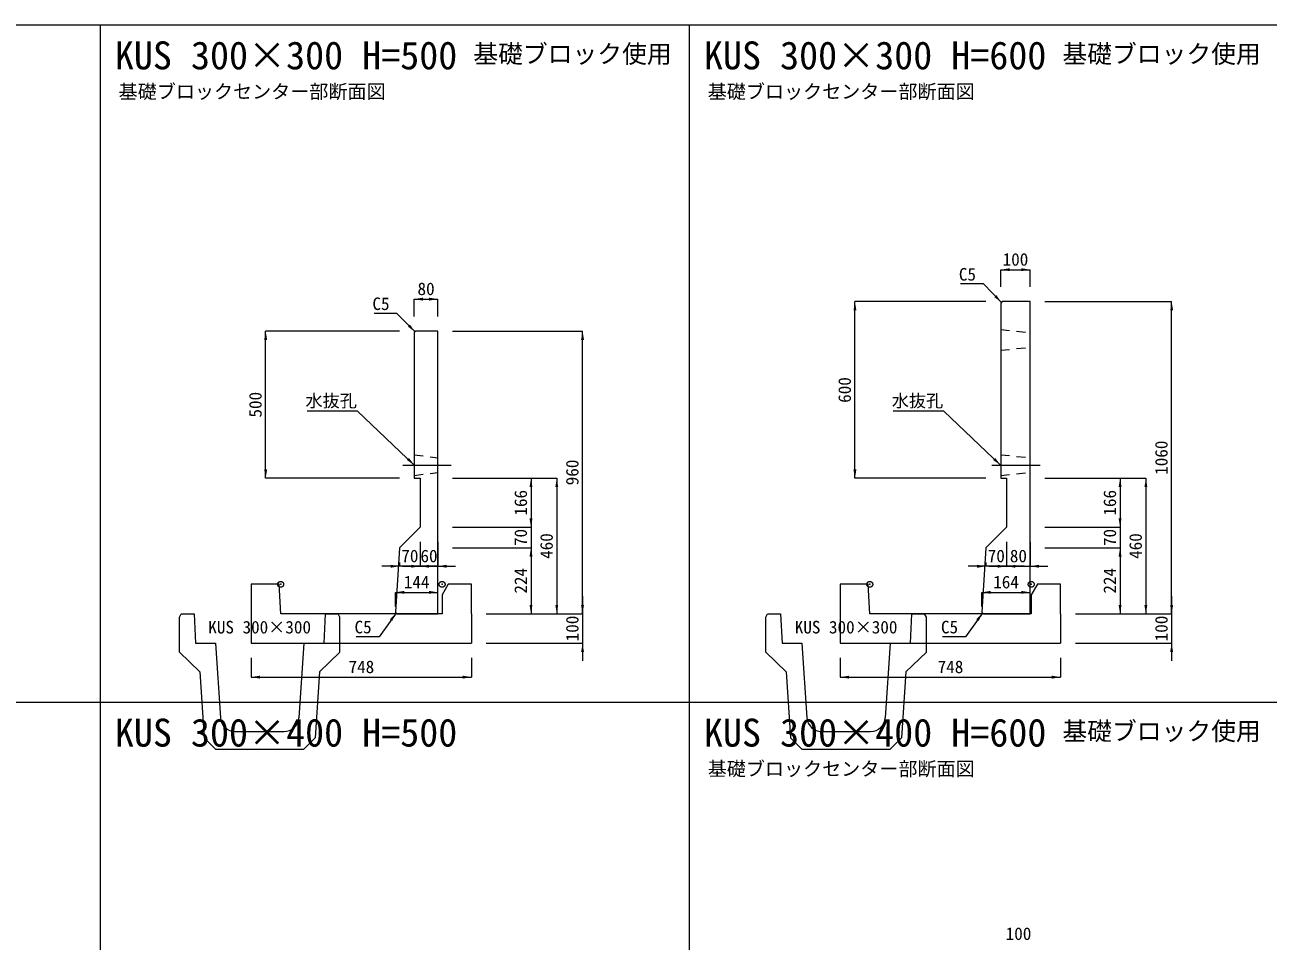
# Model space of a CAD drawing. Units: millimetres at full size, sheet at 1:40. Extents: x 86 to 35886, y -15691 to 10257.
# Drawn here: x 5031 to 9252, y -5002 to -1891 of the extents above; entities that cross this region are included whole.
import ezdxf
from ezdxf.enums import TextEntityAlignment as Align

# ---------------------------------------------------------------- set-up
doc = ezdxf.new("R2010")
doc.units = ezdxf.units.MM
doc.header["$LTSCALE"] = 40
doc.header["$PDMODE"] = 32
doc.header["$PDSIZE"] = 20
doc.linetypes.add('USER1', pattern=[28.575, 19.05, -3.175, 3.175, -3.175])
doc.linetypes.add('USER2', pattern=[1.35, 0.75, -0.6])
for name, color, linetype, lineweight in [('0_2', 7, 'USER1', 5), ('パネックスKUS', 2, 'Continuous', 20), ('図枠', 5, 'Continuous', 13), ('基礎ブロック', 2, 'Continuous', 13), ('寸法線', 7, 'Continuous', 13), ('引出線', 4, 'Continuous', 13), ('本体', 2, 'Continuous', 13), ('補助線', 8, 'USER1', 13)]:
    doc.layers.add(name, color=color, linetype=linetype, lineweight=lineweight)
doc.layers.add('文字', color=7, linetype='Continuous')
doc.styles.add('ＭＳ ゴシック', font='')
doc.styles.get('ＭＳ ゴシック').set_extended_font_data('MS Gothic')

# ---------------------------------------------------------------- blocks, each defined once
blk = doc.blocks.new('filled_arrow')
at = {"color": 0, "linetype": 'Continuous', "lineweight": -2}
blk.add_solid([(7.5, 1.25), (0, 0), (7.5, -1.25)], dxfattribs=at)

msp = doc.modelspace()

# ---------------------------------------------------------------- linework, layer by layer
at = {"layer": 'パネックスKUS'}
for p, q in [((8348.8, -2830.56), (8343.8, -2835.56)), ((8343.8, -2835.56), (8343.8, -3430.56)), ((8443.8, -2830.56), (8348.8, -2830.56)), ((8443.8, -3890.56), (8443.8, -2830.56)), ((6357.83, -2930.56), (6352.83, -2935.56)), ((6352.83, -2935.56), (6352.83, -3430.56)), ((6432.83, -2930.56), (6357.83, -2930.56)), ((6432.83, -3890.56), (6432.83, -2930.56)), ((6352.83, -3430.56), (6372.83, -3430.56)), ((6372.83, -3430.56), (6372.83, -3596.56)), ((8343.8, -3430.56), (8363.8, -3430.56)), ((8363.8, -3430.56), (8363.8, -3596.56)), ((6372.83, -3596.56), (6302.83, -3666.56)), ((8363.8, -3596.56), (8293.8, -3666.56)), ((6302.83, -3666.56), (6289.14, -3885.57)), ((8293.8, -3666.56), (8280.11, -3885.57)), ((6293.83, -3890.56), (6289.14, -3885.57)), ((6293.83, -3890.56), (6432.83, -3890.56)), ((8284.8, -3890.56), (8280.11, -3885.57)), ((8284.8, -3890.56), (8443.8, -3890.56))]:
    msp.add_line(p, q, dxfattribs=at)
at = {"layer": 'パネックスKUS', "linetype": 'USER2', "lineweight": 9}
for p, q in [((8343.8, -2925.56), (8443.8, -2935.56)), ((8343.8, -2995.56), (8443.8, -2985.56)), ((6352.83, -3350.56), (6432.83, -3360.56)), ((8343.8, -3350.56), (8443.8, -3360.56)), ((6352.83, -3420.56), (6432.83, -3410.56)), ((8343.8, -3420.56), (8443.8, -3410.56))]:
    msp.add_line(p, q, dxfattribs=at)
at = {"layer": '図枠'}
for p, q in [((86.23, -1890.56), (17286.23, -1890.56)), ((5286.23, -1890.56), (5286.23, -15590.56)), ((7286.23, -1890.56), (7286.23, -15590.56)), ((86.23, -4190.56), (17286.23, -4190.56))]:
    msp.add_line(p, q, dxfattribs=at)
at = {"layer": '基礎ブロック'}
for p, q in [((5894.23, -3790.56), (5799.23, -3790.56)), ((5799.23, -3790.56), (5799.23, -3890.56)), ((5899.23, -3890.56), (5894.23, -3790.56)), ((6468.23, -3790.56), (6447.23, -3826.56)), ((6547.23, -3790.56), (6468.23, -3790.56)), ((6547.23, -3890.56), (6547.23, -3790.56)), ((7894.23, -3790.56), (7799.23, -3790.56)), ((7799.23, -3790.56), (7799.23, -3890.56)), ((7899.23, -3890.56), (7894.23, -3790.56)), ((8468.23, -3790.56), (8447.23, -3826.56)), ((8547.23, -3790.56), (8468.23, -3790.56)), ((8547.23, -3890.56), (8547.23, -3790.56)), ((6447.23, -3826.56), (6447.23, -3890.56)), ((8447.23, -3826.56), (8447.23, -3890.56)), ((5799.23, -3890.56), (5799.23, -3990.56)), ((6447.23, -3890.56), (5899.23, -3890.56)), ((6547.23, -3890.56), (6547.23, -3990.56)), ((7799.23, -3890.56), (7799.23, -3990.56)), ((8447.23, -3890.56), (7899.23, -3890.56)), ((8547.23, -3890.56), (8547.23, -3990.56)), ((5799.23, -3990.56), (6547.23, -3990.56)), ((7799.23, -3990.56), (8547.23, -3990.56))]:
    msp.add_line(p, q, dxfattribs=at)
at = {"layer": '寸法線'}
for p, q in [((8343.8, -2722.01), (8443.8, -2722.01)), ((8343.8, -2780.56), (8343.8, -2722.01)), ((8443.8, -2780.56), (8443.8, -2722.01)), ((6352.83, -2822.01), (6432.83, -2822.01)), ((6352.83, -2880.56), (6352.83, -2822.01)), ((6432.83, -2880.56), (6432.83, -2822.01)), ((7848.8, -3430.56), (7848.8, -2830.56)), ((8293.8, -2830.56), (7848.8, -2830.56)), ((8493.8, -2830.56), (8924.07, -2830.56)), ((8924.07, -3890.56), (8924.07, -2830.56)), ((5848.23, -3430.56), (5848.23, -2930.56)), ((6302.83, -2930.56), (5848.23, -2930.56)), ((6482.83, -2930.56), (6924.07, -2930.56)), ((6924.07, -3890.56), (6924.07, -2930.56)), ((6302.83, -3430.56), (5848.23, -3430.56)), ((6482.83, -3430.56), (6836.57, -3430.56)), ((6482.83, -3430.56), (6749.07, -3430.56)), ((6749.07, -3430.56), (6749.07, -3596.56)), ((6836.57, -3430.56), (6836.57, -3890.56)), ((8293.8, -3430.56), (7848.8, -3430.56)), ((8493.8, -3430.56), (8836.57, -3430.56)), ((8493.8, -3430.56), (8749.07, -3430.56)), ((8749.07, -3430.56), (8749.07, -3596.56)), ((8836.57, -3430.56), (8836.57, -3890.56)), ((6749.07, -3536.56), (6749.07, -3726.56)), ((8749.07, -3536.56), (8749.07, -3726.56)), ((6482.83, -3596.56), (6749.07, -3596.56)), ((6482.83, -3596.56), (6749.07, -3596.56)), ((8493.8, -3596.56), (8749.07, -3596.56)), ((8493.8, -3596.56), (8749.07, -3596.56)), ((6372.83, -3646.56), (6372.83, -3729.18)), ((6372.83, -3646.56), (6372.83, -3729.18)), ((6432.83, -3646.56), (6432.83, -3729.18)), ((6482.83, -3666.56), (6749.07, -3666.56)), ((6482.83, -3666.56), (6749.07, -3666.56)), ((6749.07, -3666.56), (6749.07, -3890.56)), ((8363.8, -3646.56), (8363.8, -3729.18)), ((8363.8, -3646.56), (8363.8, -3729.18)), ((8443.8, -3646.56), (8443.8, -3729.18)), ((8493.8, -3666.56), (8749.07, -3666.56)), ((8493.8, -3666.56), (8749.07, -3666.56)), ((8749.07, -3666.56), (8749.07, -3890.56)), ((6432.83, -3729.18), (6242.83, -3729.18)), ((6302.83, -3716.56), (6302.83, -3729.18)), ((6312.83, -3729.18), (6492.83, -3729.18)), ((8423.8, -3729.18), (8233.8, -3729.18)), ((8293.8, -3716.56), (8293.8, -3729.18)), ((8303.8, -3729.18), (8503.8, -3729.18)), ((6288.83, -3817.85), (6432.83, -3817.85)), ((6288.83, -3865.56), (6288.83, -3817.85)), ((6432.83, -3865.56), (6432.83, -3817.85)), ((6924.07, -3830.56), (6924.07, -4050.56)), ((8279.8, -3817.85), (8443.8, -3817.85)), ((8279.8, -3865.56), (8279.8, -3817.85)), ((8443.8, -3865.56), (8443.8, -3817.85)), ((8924.07, -3830.56), (8924.07, -4050.56)), ((6597.23, -3890.56), (6924.07, -3890.56)), ((6597.23, -3890.56), (6836.57, -3890.56)), ((6597.23, -3890.56), (6749.07, -3890.56)), ((6597.23, -3890.56), (6924.07, -3890.56)), ((8597.23, -3890.56), (8924.07, -3890.56)), ((8597.23, -3890.56), (8836.57, -3890.56)), ((8597.23, -3890.56), (8749.07, -3890.56)), ((8597.23, -3890.56), (8924.07, -3890.56)), ((6597.23, -3990.56), (6924.07, -3990.56)), ((8597.23, -3990.56), (8924.07, -3990.56)), ((5799.23, -4040.56), (5799.23, -4105.79)), ((6547.23, -4040.56), (6547.23, -4105.79)), ((7799.23, -4040.56), (7799.23, -4105.79)), ((8547.23, -4040.56), (8547.23, -4105.79)), ((5799.23, -4105.79), (6547.23, -4105.79)), ((7799.23, -4105.79), (8547.23, -4105.79))]:
    msp.add_line(p, q, dxfattribs=at)
at = {"layer": '引出線'}
for points in [[(8346.3, -2833.06), (8284.81, -2770.35), (8207.04, -2770.35)], [(6355.33, -2933.06), (6293.84, -2870.35), (6216.07, -2870.35)], [(6352.83, -3385.56), (6160.37, -3202.12), (5988.63, -3202.12)], [(8343.23, -3385.56), (8150.77, -3202.12), (7979.03, -3202.12)], [(6291.49, -3888.07), (6233.06, -3968.33), (6155.29, -3968.33)], [(8282.45, -3888.07), (8224.03, -3968.33), (8146.26, -3968.33)]]:
    msp.add_lwpolyline(points, dxfattribs=at)
at = {"layer": '本体'}
for p, q in [((5555.33, -3902.56), (5561.33, -3890.56)), ((5555.33, -4020.56), (5555.33, -3902.56)), ((5561.33, -3890.56), (5605.33, -3890.56)), ((5605.33, -3890.56), (5610.33, -3990.56)), ((6050.33, -3890.56), (6045.33, -3990.56)), ((6050.33, -3890.56), (6094.33, -3890.56)), ((6100.33, -3902.56), (6094.33, -3890.56)), ((6100.33, -4020.56), (6100.33, -3902.56)), ((7546.3, -3902.56), (7552.3, -3890.56)), ((7546.3, -4020.56), (7546.3, -3902.56)), ((7552.3, -3890.56), (7596.3, -3890.56)), ((7596.3, -3890.56), (7601.3, -3990.56)), ((8041.3, -3890.56), (8036.3, -3990.56)), ((8041.3, -3890.56), (8085.3, -3890.56)), ((8091.3, -3902.56), (8085.3, -3890.56)), ((8091.3, -4020.56), (8091.3, -3902.56)), ((5610.33, -3990.56), (5677.83, -3990.56)), ((5677.83, -3990.56), (5694.72, -4243.89)), ((5977.83, -3990.56), (5960.94, -4243.89)), ((5977.83, -3990.56), (6045.33, -3990.56)), ((7601.3, -3990.56), (7668.8, -3990.56)), ((7668.8, -3990.56), (7685.69, -4243.89)), ((7968.8, -3990.56), (7951.91, -4243.89)), ((7968.8, -3990.56), (8036.3, -3990.56)), ((5555.33, -4020.56), (5624.83, -4087.56)), ((6100.33, -4020.56), (6030.83, -4087.56)), ((7546.3, -4020.56), (7615.8, -4087.56)), ((8091.3, -4020.56), (8021.8, -4087.56)), ((5624.83, -4087.56), (5639.2, -4311.93)), ((6030.83, -4087.56), (6016.46, -4311.93)), ((7615.8, -4087.56), (7630.17, -4311.93)), ((8021.8, -4087.56), (8007.43, -4311.93)), ((5744.61, -4290.56), (5911.05, -4290.56)), ((7735.58, -4290.56), (7902.02, -4290.56)), ((5677.83, -4350.56), (5639.2, -4311.93)), ((5977.83, -4350.56), (6016.46, -4311.93)), ((7668.8, -4350.56), (7630.17, -4311.93)), ((7968.8, -4350.56), (8007.43, -4311.93)), ((5677.83, -4350.56), (5977.83, -4350.56)), ((7668.8, -4350.56), (7968.8, -4350.56))]:
    msp.add_line(p, q, dxfattribs=at)
for centre, start, end in [((5744.61, -4240.56), 183.81407, 270), ((5911.05, -4240.56), 270, 356.18593), ((7735.58, -4240.56), 183.81407, 270), ((7902.02, -4240.56), 270, 356.18593)]:
    msp.add_arc(centre, 50, start, end, dxfattribs=at)
at = {"layer": '補助線'}
for p, q in [((6313.87, -3385.56), (6477.59, -3385.56)), ((8313.87, -3385.56), (8477.59, -3385.56))]:
    msp.add_line(p, q, dxfattribs=at)
for p in [(5899.23, -3790.56), (6447.23, -3790.56), (7899.23, -3790.56), (8447.23, -3790.56)]:
    msp.add_point(p, dxfattribs=at)

# ---------------------------------------------------------------- block references
at = {"layer": '寸法線', "xscale": 4, "yscale": 4}
for p in [(8343.8, -2722.01), (6352.83, -2822.01), (6372.83, -3729.18), (6432.83, -3729.18), (8363.8, -3729.18), (8443.8, -3729.18), (6288.83, -3817.85), (8279.8, -3817.85), (5799.23, -4105.79), (7799.23, -4105.79)]:
    msp.add_blockref('filled_arrow', p, dxfattribs=at)
for p, rotation in [((8443.8, -2722.01), 180), ((6432.83, -2822.01), 180), ((7848.8, -2830.56), 270), ((8924.07, -2830.56), 270), ((5848.23, -2930.56), 270), ((6924.07, -2930.56), 270), ((5848.23, -3430.56), 90), ((7848.8, -3430.56), 90), ((6749.07, -3430.56), 270), ((6836.57, -3430.56), 270), ((8749.07, -3430.56), 270), ((8836.57, -3430.56), 270), ((6749.07, -3596.56), 90), ((6749.07, -3596.56), 90), ((8749.07, -3596.56), 90), ((8749.07, -3596.56), 90), ((6749.07, -3666.56), 270), ((6749.07, -3666.56), 270), ((8749.07, -3666.56), 270), ((8749.07, -3666.56), 270), ((6302.83, -3729.18), 180), ((6372.83, -3729.18), 180), ((8293.8, -3729.18), 180), ((8363.8, -3729.18), 180), ((6432.83, -3817.85), 180), ((8443.8, -3817.85), 180), ((6749.07, -3890.56), 90), ((6836.57, -3890.56), 90), ((6924.07, -3890.56), 90), ((6924.07, -3890.56), 90), ((8749.07, -3890.56), 90), ((8836.57, -3890.56), 90), ((8924.07, -3890.56), 90), ((8924.07, -3890.56), 90), ((6924.07, -3990.56), 270), ((8924.07, -3990.56), 270), ((6547.23, -4105.79), 180), ((8547.23, -4105.79), 180)]:
    msp.add_blockref('filled_arrow', p, dxfattribs=dict(at, rotation=rotation))
at = {"layer": '引出線', "xscale": 4, "yscale": 4}
for p, rotation in [((8346.3, -2833.06), 134.4), ((6355.33, -2933.06), 134.4), ((6352.83, -3385.56), 136.4), ((8343.23, -3385.56), 136.4), ((6291.49, -3888.07), 233.9), ((8282.45, -3888.07), 233.9)]:
    msp.add_blockref('filled_arrow', p, dxfattribs=dict(at, rotation=rotation))

# ---------------------------------------------------------------- texts
at = {"layer": '0_2', "style": 'ＭＳ ゴシック'}
for p in [(5348.99, -2154.99), (7348.99, -2154.99), (7348.99, -4454.99)]:
    msp.add_text('基礎ブロックセンター部断面図', height=47.47, dxfattribs=at).set_placement(p, align=Align.BOTTOM_LEFT)
at = {"layer": '寸法線', "style": 'ＭＳ ゴシック'}
for s, p in [('100', (8393.8, -2687.01)), ('80', (6392.83, -2787.01)), ('70', (6337.83, -3694.18)), ('60', (6402.83, -3694.18)), ('70', (8328.8, -3694.18)), ('80', (8403.8, -3694.18)), ('144', (6360.83, -3782.85)), ('164', (8361.8, -3782.85)), ('748', (6173.23, -4070.79)), ('748', (8173.23, -4070.79)), ('100', (8404.18, -4976.95))]:
    msp.add_text(s, height=42.72, dxfattribs=at).set_placement(p, align=Align.MIDDLE_CENTER)
for s, p in [('600', (7813.8, -3130.56)), ('500', (5813.23, -3180.56)), ('1060', (8889.07, -3360.56)), ('960', (6889.07, -3410.56)), ('166', (6714.07, -3513.56)), ('166', (8714.07, -3513.56)), ('70', (6714.07, -3631.56)), ('460', (6801.57, -3660.56)), ('70', (8714.07, -3631.56)), ('460', (8801.57, -3660.56)), ('224', (6714.07, -3778.56)), ('224', (8714.07, -3778.56)), ('100', (6889.07, -3940.56)), ('100', (8889.07, -3940.56))]:
    msp.add_text(s, height=42.72, rotation=90, dxfattribs=at).set_placement(p, align=Align.MIDDLE_CENTER)
at = {"layer": '引出線', "style": 'ＭＳ ゴシック'}
for s, p in [('C5', (8259.81, -2716.35)), ('C5', (6268.84, -2816.35)), ('水抜孔', (6158.12, -3145.83)), ('水抜孔', (8148.52, -3145.83)), ('C5', (6208.06, -3914.33)), ('C5', (8199.03, -3914.33))]:
    msp.add_text(s, height=42.72, dxfattribs=at).set_placement(p, align=Align.TOP_RIGHT)
at = {"layer": '文字', "style": 'ＭＳ ゴシック'}
for s, p in [('KUS 300×300 H=500', (5336.23, -2070.06)), ('KUS 300×300 H=600', (7336.23, -2070.06)), ('KUS 300×400 H=500', (5336.23, -4370.06)), ('KUS 300×400 H=600', (7336.23, -4370.06))]:
    msp.add_text(s, height=94.94, dxfattribs=at).set_placement(p, align=Align.BOTTOM_LEFT)
for p in [(7226.61, -1989.1), (9226.61, -1989.1), (9226.61, -4289.1)]:
    msp.add_text('基礎ブロック使用', height=61.71, dxfattribs=at).set_placement(p, align=Align.MIDDLE_RIGHT)
at = {"layer": '本体', "style": 'ＭＳ ゴシック'}
for p in [(5827.83, -3936.02), (7818.8, -3936.02)]:
    msp.add_text('KUS 300×300', height=42.72, dxfattribs=at).set_placement(p, align=Align.MIDDLE_CENTER)

doc.saveas('drawing.dxf')
